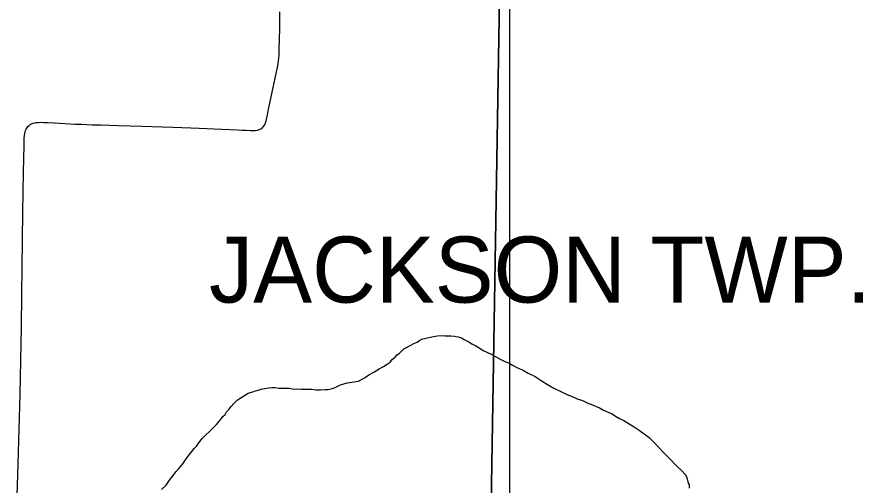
# Model space of a CAD drawing. Extents: x -21.9 to 47.3, y 14.1 to 48.7.
# Drawn here: x 4.455 to 6.25, y 42.618 to 43.61 of the extents above; entities that cross this region are included whole.
import ezdxf

# ---------------------------------------------------------------- set-up
doc = ezdxf.new("R2010")
doc.units = 0
for name, color, linetype in [('GM_X_Minor_River', 7, 'Continuous'), ('GM_X_Section', 7, 'Continuous'), ('GM_X_Township_Road', 7, 'Continuous'), ('SC_Scratch1', 7, 'Continuous'), ('SH_Text', 7, 'Continuous')]:
    doc.layers.add(name, color=color, linetype=linetype)

msp = doc.modelspace()

# ---------------------------------------------------------------- linework, layer by layer
at = {"layer": 'GM_X_Minor_River'}
for p, q in [((5.3166, 42.9282), (5.3387, 42.9331)), ((5.3387, 42.9331), (5.3477, 42.9344)), ((5.3477, 42.9344), (5.3553, 42.9351)), ((5.3553, 42.9351), (5.3636, 42.9349)), ((5.3636, 42.9349), (5.3704, 42.9348)), ((5.3704, 42.9348), (5.3757, 42.9347)), ((5.3757, 42.9347), (5.3833, 42.9338)), ((5.3833, 42.9338), (5.3915, 42.9322)), ((5.3915, 42.9322), (5.3983, 42.9305)), ((5.3983, 42.9305), (5.4043, 42.9266)), ((5.283, 42.9105), (5.2907, 42.9149)), ((5.2907, 42.9149), (5.2976, 42.9186)), ((5.2976, 42.9186), (5.3044, 42.9215)), ((5.3044, 42.9215), (5.3098, 42.9252)), ((5.3098, 42.9252), (5.3166, 42.9282)), ((5.4043, 42.9266), (5.4125, 42.9227)), ((5.4125, 42.9227), (5.42, 42.918)), ((5.42, 42.918), (5.429, 42.9133)), ((5.429, 42.9133), (5.4372, 42.9086)), ((5.2569, 42.8889), (5.2616, 42.8942)), ((5.2616, 42.8942), (5.2669, 42.8979)), ((5.2669, 42.8979), (5.2762, 42.9068)), ((5.2762, 42.9068), (5.283, 42.9105)), ((5.4372, 42.9086), (5.4446, 42.9039)), ((5.4446, 42.9039), (5.4611, 42.896)), ((5.4611, 42.896), (5.4806, 42.885)), ((5.2331, 42.8696), (5.2408, 42.8748)), ((5.2408, 42.8748), (5.2469, 42.8792)), ((5.2469, 42.8792), (5.2523, 42.8852)), ((5.2523, 42.8852), (5.2569, 42.8889)), ((5.4806, 42.885), (5.4903, 42.8803)), ((5.4903, 42.8803), (5.4985, 42.8771)), ((5.4985, 42.8771), (5.5068, 42.8724)), ((5.2018, 42.8519), (5.2125, 42.8578)), ((5.2125, 42.8578), (5.2239, 42.8644)), ((5.2239, 42.8644), (5.2331, 42.8696)), ((5.5068, 42.8724), (5.5172, 42.8669)), ((5.5172, 42.8669), (5.5277, 42.8629)), ((5.5277, 42.8629), (5.5397, 42.8559)), ((5.1796, 42.8386), (5.1865, 42.8423)), ((5.1865, 42.8423), (5.1941, 42.8467)), ((5.1941, 42.8467), (5.2018, 42.8519)), ((5.5397, 42.8559), (5.5547, 42.8488)), ((5.5547, 42.8488), (5.5673, 42.8402)), ((5.5673, 42.8402), (5.5808, 42.8316)), ((4.9668, 42.8196), (4.9737, 42.8217)), ((4.9737, 42.8217), (4.9813, 42.8231)), ((4.9813, 42.8231), (4.9896, 42.8245)), ((4.9896, 42.8245), (4.9964, 42.8251)), ((4.9964, 42.8251), (5.0032, 42.825)), ((5.0032, 42.825), (5.0108, 42.8241)), ((5.0108, 42.8241), (5.0327, 42.8237)), ((5.0327, 42.8237), (5.0425, 42.822)), ((5.0425, 42.822), (5.0516, 42.8226)), ((5.0516, 42.8226), (5.0591, 42.8217)), ((5.0591, 42.8217), (5.0802, 42.8214)), ((5.0802, 42.8214), (5.0893, 42.8204)), ((5.1158, 42.8207), (5.1218, 42.8222)), ((5.1218, 42.8222), (5.1272, 42.8236)), ((5.1272, 42.8236), (5.1333, 42.8265)), ((5.1333, 42.8265), (5.1417, 42.8309)), ((5.1417, 42.8309), (5.1561, 42.8352)), ((5.1561, 42.8352), (5.1705, 42.8373)), ((5.1705, 42.8373), (5.1796, 42.8386)), ((5.5808, 42.8316), (5.5942, 42.8238)), ((5.5942, 42.8238), (5.6092, 42.8167)), ((4.9287, 42.8027), (4.9456, 42.8131)), ((4.9456, 42.8131), (4.9532, 42.8152)), ((4.9532, 42.8152), (4.9577, 42.8167)), ((4.9577, 42.8167), (4.9615, 42.8181)), ((4.9615, 42.8181), (4.9668, 42.8196)), ((5.0893, 42.8204), (5.0991, 42.8203)), ((5.0991, 42.8203), (5.109, 42.8209)), ((5.109, 42.8209), (5.1158, 42.8207)), ((5.6092, 42.8167), (5.6219, 42.8104)), ((5.6219, 42.8104), (5.6332, 42.8064)), ((5.6332, 42.8064), (5.6437, 42.8009)), ((4.9095, 42.7841), (4.9164, 42.7923)), ((4.9164, 42.7923), (4.9226, 42.7983)), ((4.9226, 42.7983), (4.9287, 42.8027)), ((5.6437, 42.8009), (5.6549, 42.7976)), ((5.6549, 42.7976), (5.6647, 42.7929)), ((5.6647, 42.7929), (5.6744, 42.7889)), ((5.6744, 42.7889), (5.6827, 42.7857)), ((5.6827, 42.7857), (5.6909, 42.7818)), ((4.8924, 42.7639), (4.8971, 42.7683)), ((4.8971, 42.7683), (4.9002, 42.7736)), ((4.9002, 42.7736), (4.9056, 42.7796)), ((4.9056, 42.7796), (4.9095, 42.7841)), ((5.6909, 42.7818), (5.6999, 42.7771)), ((5.6999, 42.7771), (5.7096, 42.7731)), ((5.7096, 42.7731), (5.7179, 42.7692)), ((5.7179, 42.7692), (5.7253, 42.7645)), ((4.8785, 42.7466), (4.8824, 42.7511)), ((4.8824, 42.7511), (4.8893, 42.7594)), ((4.8893, 42.7594), (4.8924, 42.7639)), ((5.7253, 42.7645), (5.7335, 42.7598)), ((5.7335, 42.7598), (5.7425, 42.7551)), ((5.7425, 42.7551), (5.7537, 42.748)), ((4.8631, 42.731), (4.8685, 42.7362)), ((4.8685, 42.7362), (4.8731, 42.7414)), ((4.8731, 42.7414), (4.8785, 42.7466)), ((5.7537, 42.748), (5.7649, 42.7417)), ((5.7649, 42.7417), (5.7754, 42.7347)), ((5.7754, 42.7347), (5.7962, 42.7192)), ((4.8415, 42.7078), (4.8484, 42.7168)), ((4.8484, 42.7168), (4.8562, 42.725)), ((4.8562, 42.725), (4.8631, 42.731)), ((5.7962, 42.7192), (5.8066, 42.7091)), ((4.8267, 42.6898), (4.8314, 42.6958)), ((4.8314, 42.6958), (4.836, 42.701)), ((4.836, 42.701), (4.8415, 42.7078)), ((5.8066, 42.7091), (5.8162, 42.699)), ((5.8162, 42.699), (5.8266, 42.6875)), ((4.8143, 42.6741), (4.8205, 42.6823)), ((4.8205, 42.6823), (4.8267, 42.6898)), ((5.8266, 42.6875), (5.837, 42.6774)), ((5.837, 42.6774), (5.8555, 42.6581)), ((4.8035, 42.6591), (4.8073, 42.6635)), ((4.8073, 42.6635), (4.8104, 42.668)), ((4.8104, 42.668), (4.8143, 42.6741)), ((4.7872, 42.6388), (4.7934, 42.6471)), ((4.7934, 42.6471), (4.7988, 42.6538)), ((4.7988, 42.6538), (4.8035, 42.6591)), ((5.8555, 42.6581), (5.8629, 42.6511)), ((5.8629, 42.6511), (5.874, 42.6395)), ((4.7717, 42.6186), (4.7794, 42.6291)), ((4.7794, 42.6291), (4.7872, 42.6388)), ((5.874, 42.6395), (5.8769, 42.6319)), ((5.8769, 42.6319), (5.879, 42.6227)), ((4.7624, 42.6089), (4.7717, 42.6186)), ((5.879, 42.6227), (5.8812, 42.6189)), ((5.8812, 42.6189), (5.881, 42.612))]:
    msp.add_line(p, q, dxfattribs=at)
at = {"layer": 'GM_X_Section'}
for p, q in [((5.4872, 44.1594), (5.461, 42.5748)), ((5.461, 42.5748), (5.4872, 44.1594))]:
    msp.add_line(p, q, dxfattribs=at)
at = {"layer": 'GM_X_Township_Road'}
for p, q in [((5.013, 43.5851), (5.0133, 43.6211)), ((5.012, 43.5416), (5.013, 43.5851)), ((5.0117, 43.5357), (5.012, 43.5416)), ((5.0103, 43.5163), (5.011, 43.523)), ((5.011, 43.523), (5.0114, 43.5301)), ((5.0114, 43.5301), (5.0117, 43.5357)), ((5.0061, 43.494), (5.0079, 43.5032)), ((5.0079, 43.5032), (5.0094, 43.5107)), ((5.0094, 43.5107), (5.0103, 43.5163)), ((5.0034, 43.4807), (5.0061, 43.494)), ((4.9992, 43.4611), (5.0034, 43.4807)), ((4.9955, 43.4443), (4.9992, 43.4611)), ((4.992, 43.4277), (4.9934, 43.4341)), ((4.9934, 43.4341), (4.9955, 43.4443)), ((4.9886, 43.4111), (4.9907, 43.4211)), ((4.9907, 43.4211), (4.992, 43.4277)), ((4.9848, 43.3934), (4.9856, 43.3966)), ((4.9856, 43.3966), (4.9869, 43.4026)), ((4.9869, 43.4026), (4.9886, 43.4111)), ((4.4779, 43.3771), (4.4794, 43.3789)), ((4.4794, 43.3789), (4.4812, 43.3805)), ((4.4812, 43.3805), (4.4835, 43.3822)), ((4.4835, 43.3822), (4.4852, 43.3832)), ((4.4852, 43.3832), (4.4875, 43.3843)), ((4.4875, 43.3843), (4.4896, 43.3851)), ((4.4896, 43.3851), (4.4925, 43.386)), ((4.4925, 43.386), (4.4953, 43.3865)), ((4.4953, 43.3865), (4.4981, 43.3868)), ((4.4981, 43.3868), (4.5019, 43.3869)), ((4.5019, 43.3869), (4.5065, 43.3871)), ((4.5065, 43.3871), (4.5116, 43.3869)), ((4.5116, 43.3869), (4.5205, 43.3866)), ((4.5205, 43.3866), (4.5353, 43.3858)), ((4.5353, 43.3858), (4.5676, 43.384)), ((4.5676, 43.384), (4.5792, 43.3835)), ((4.5792, 43.3835), (4.5924, 43.383)), ((4.5924, 43.383), (4.6154, 43.382)), ((4.6154, 43.382), (4.6334, 43.3814)), ((4.6334, 43.3814), (4.6706, 43.3801)), ((4.6706, 43.3801), (4.7203, 43.3787)), ((4.7203, 43.3787), (4.7861, 43.3766)), ((4.9772, 43.3766), (4.9787, 43.3782)), ((4.9787, 43.3782), (4.9802, 43.3804)), ((4.9802, 43.3804), (4.9817, 43.3833)), ((4.9817, 43.3833), (4.9826, 43.3858)), ((4.9826, 43.3858), (4.9838, 43.3894)), ((4.9838, 43.3894), (4.9848, 43.3934)), ((4.471, 43.3545), (4.4713, 43.3593)), ((4.4713, 43.3593), (4.4719, 43.3632)), ((4.4719, 43.3632), (4.4727, 43.3668)), ((4.4727, 43.3668), (4.4736, 43.3697)), ((4.4736, 43.3697), (4.475, 43.3725)), ((4.475, 43.3725), (4.4763, 43.3748)), ((4.4763, 43.3748), (4.4779, 43.3771)), ((4.7861, 43.3766), (4.8245, 43.3755)), ((4.8245, 43.3755), (4.8417, 43.375)), ((4.8417, 43.375), (4.8588, 43.3743)), ((4.8588, 43.3743), (4.874, 43.3735)), ((4.874, 43.3735), (4.8901, 43.3728)), ((4.8901, 43.3728), (4.9062, 43.372)), ((4.9062, 43.372), (4.9226, 43.3712)), ((4.9226, 43.3712), (4.9335, 43.3707)), ((4.9335, 43.3707), (4.9424, 43.3702)), ((4.9424, 43.3702), (4.9507, 43.37)), ((4.9507, 43.37), (4.9568, 43.3698)), ((4.9568, 43.3698), (4.9611, 43.37)), ((4.9611, 43.37), (4.9648, 43.3705)), ((4.9648, 43.3705), (4.9678, 43.3713)), ((4.9678, 43.3713), (4.9706, 43.3724)), ((4.9706, 43.3724), (4.9726, 43.3733)), ((4.9726, 43.3733), (4.9754, 43.375)), ((4.9754, 43.375), (4.9772, 43.3766)), ((4.4705, 43.3383), (4.471, 43.3545)), ((4.4695, 43.2811), (4.4705, 43.3383)), ((4.4683, 43.1966), (4.4695, 43.2811)), ((4.4664, 43.0786), (4.4683, 43.1966)), ((4.4658, 43.0229), (4.4664, 43.0786)), ((4.4651, 42.9532), (4.4658, 43.0229)), ((4.4621, 42.812), (4.4651, 42.9532)), ((4.4603, 42.7372), (4.4621, 42.812)), ((4.4575, 42.6391), (4.4603, 42.7372)), ((4.4555, 42.5732), (4.4575, 42.6391))]:
    msp.add_line(p, q, dxfattribs=at)
at = {"layer": 'SC_Scratch1'}
msp.add_line((5.5, 47.6334), (5.5, 40.8334), dxfattribs=at)

# ---------------------------------------------------------------- texts
at = {"layer": 'SH_Text'}
msp.add_text(' JACKSON TWP.', height=0.14, dxfattribs=at).set_placement((4.811, 43.0051))

doc.saveas('drawing.dxf')
